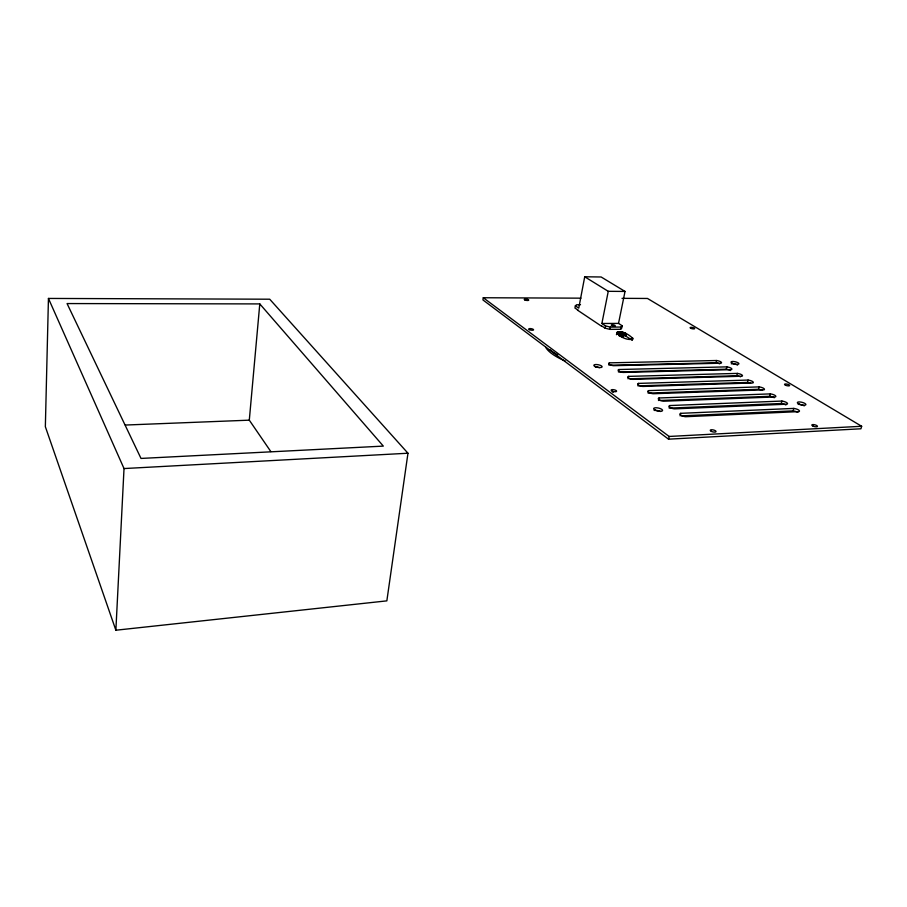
<?xml version="1.0" encoding="UTF-8"?>
<svg xmlns="http://www.w3.org/2000/svg" width="907" height="907" viewBox="0 0 907 907"><rect width="100%" height="100%" fill="white"/><g stroke="black" fill="none" stroke-linecap="round" stroke-linejoin="round"><path stroke-width="1.36" d="M48.445 298.437L45.35 426.698L115.869 630.218L386.847 600.865L407.969 453.228L269.719 299.208L48.445 298.437L124.021 468.556L115.869 630.218M270.853 451.607L249.3 420.168L259.787 303.913L67.061 303.562L141.004 458.432L383.332 446.108L259.787 303.913M580.956 298.165L483.284 297.745L482.932 299.945L668.527 439.169L860.924 428.784L861.65 426.279L647.485 298.46L622.009 298.346M580.503 304.752L576.625 304.752L575.355 305.863L574.947 308.04L578.349 310.307M601.432 325.738L605.071 328.164L609.946 329.366L620.626 329.286L621.771 328.039L622.236 325.806L618.529 323.402L625.025 291.442L601.137 276.986L584.72 276.782L578.757 308.131L575.355 305.863M622.236 325.806L621.091 327.042L610.4 327.121L605.525 325.919L601.874 323.493L608.257 291.317L584.72 276.782M605.071 328.164L605.525 325.919M609.946 329.366L610.4 327.121M609.005 365.249L609.493 362.845L716.564 360.51A4.127 1.213 12.3 0 1 720.759 361.814A4.127 1.213 12.3 0 1 720.929 363.219L613.506 365.691A4.252 1.338 11.1 0 1 609.3 364.308A4.252 1.338 11.1 0 1 609.493 362.845M616.431 334.694C618.449 327.359 631.249 335.828 633.075 338.957C627.837 341.009 618.642 336.633 617.055 332.279M616.839 334.411L617.293 332.155M617.145 334.298L617.61 332.041M617.984 331.962L617.52 334.218L624.311 335.171L631.918 340L632.394 337.733M617.95 334.15L618.415 331.894M618.449 334.116L618.903 331.871M618.982 334.116L619.436 331.86M619.549 334.139L620.003 331.883M620.626 329.286L621.091 327.042M620.139 334.184L620.603 331.939M620.762 334.264L621.216 332.007M621.386 334.366L621.851 332.109M622.009 334.49L622.474 332.234M622.621 334.626L623.086 332.381M623.211 334.796L623.676 332.54M623.778 334.978L624.243 332.722M624.311 335.171L624.764 332.914M624.787 335.375L625.252 333.13M625.206 335.59L625.671 333.334M625.569 335.805L626.045 333.549M618.925 369.523A4.308 1.361 11.3 0 0 618.755 371.042A4.308 1.361 11.3 0 0 623.041 372.448L731.303 369.648A4.184 1.236 12.5 0 0 731.087 368.208A4.184 1.236 12.5 0 0 726.824 366.87L618.925 369.523L618.415 371.961L726.269 369.206A4.172 1.236 12.5 0 1 730.52 370.544M625.875 336.032L626.34 333.776M632.213 340.216L632.689 337.948M628.075 378.843L628.585 376.382L737.334 373.389A4.24 1.258 12.7 0 1 741.654 374.75A4.24 1.258 12.7 0 1 741.903 376.235L632.803 379.364A4.365 1.395 11.4 0 1 628.46 377.936A4.365 1.395 11.4 0 1 628.585 376.382M638.494 383.4A4.422 1.429 11.7 0 0 638.403 384.999A4.422 1.429 11.7 0 0 642.814 386.461L752.776 382.969A4.297 1.292 12.9 0 0 752.481 381.45A4.297 1.292 12.9 0 0 748.082 380.067L638.494 383.4L637.961 385.883L747.493 382.437A4.297 1.292 12.9 0 1 750.656 383.23M648.652 390.6A4.49 1.463 11.9 0 0 648.596 392.255A4.49 1.463 11.9 0 0 653.085 393.74L763.898 389.874A4.354 1.315 13.1 0 0 763.569 388.309A4.354 1.315 13.1 0 0 759.091 386.892L648.652 390.6L648.108 393.116L758.49 389.296A4.354 1.326 13.1 0 1 762.379 390.395M658.505 400.52L659.06 397.98L770.372 393.887A4.422 1.349 13.3 0 1 774.918 395.339A4.422 1.349 13.3 0 1 775.292 396.949L663.607 401.211A4.558 1.497 12.1 0 1 659.038 399.681A4.558 1.497 12.1 0 1 659.06 397.98M669.751 405.554A4.614 1.542 12.3 0 0 669.763 407.3A4.614 1.542 12.3 0 0 674.411 408.864L786.981 404.193A4.49 1.372 13.5 0 0 786.55 402.538A4.49 1.372 13.5 0 0 781.936 401.064L669.751 405.554L669.173 408.127L781.301 403.513A4.478 1.383 13.6 0 1 785.904 404.987M668.527 439.169L669.139 436.46L483.284 297.745M680.114 415.916L680.715 413.331L793.784 408.411A4.558 1.406 13.8 0 1 798.477 409.919A4.558 1.406 13.8 0 1 798.954 411.619L685.499 416.721A4.682 1.576 12.6 0 1 680.772 415.134A4.682 1.576 12.6 0 1 680.715 413.331M610.411 365.226L716.02 362.811L716.564 360.51M726.269 369.206L726.824 366.87M629.481 378.797L736.756 375.747L737.334 373.389M747.493 382.437L748.082 380.067M758.49 389.296L759.091 386.892M659.911 400.475L769.76 396.314L770.372 393.887M781.301 403.513L781.936 401.064M681.531 415.86L793.126 410.882L793.784 408.411M669.139 436.46L861.65 426.279M124.021 468.556L407.969 453.228M125.336 425.043L249.3 420.168M601.874 323.493L618.529 323.402M608.257 291.317L625.025 291.442M577.408 310.081L601.194 325.987M731.291 363.82A4.047 1.179 12.5 0 1 737.572 365.124M798.239 404.363A4.41 1.349 13.8 0 1 804.271 405.882M619.084 335.137A2.54 0.748 10.9 0 1 622.179 335.295A2.54 0.748 10.9 0 1 623.755 336.463A2.54 0.748 10.9 0 1 620.989 336.542M619.594 336.1A2.54 0.748 10.9 0 1 619.05 335.771M557.692 354.92A56.393 17.267 10.8 0 1 550.175 349.819M565.412 361.122A56.359 17.358 10.8 0 1 545.572 347.052M612.588 392.164A2.778 0.93 11.3 0 1 613.291 392.255M793.126 410.882A4.546 1.417 13.8 0 1 797.809 412.39M769.76 396.314A4.422 1.349 13.3 0 1 774.283 397.765M736.756 375.747A4.229 1.27 12.7 0 1 740.531 376.813M716.02 362.811A4.116 1.213 12.3 0 1 719.682 363.843M654.174 410.452A4.58 1.553 12.2 0 1 660.5 411.517M595.389 366.938A4.218 1.349 10.9 0 1 599.527 367.641M611.93 325.647A2.018 0.578 10.7 0 0 615.218 325.93A2.018 0.578 10.7 0 0 612.724 324.797A2.018 0.578 10.7 0 0 611.93 325.647M813.023 426.097A2.891 0.907 14.2 0 0 817.445 426.415A2.891 0.907 14.2 0 0 813.443 424.578A2.891 0.907 14.2 0 0 813.023 426.097M690.93 328.345A2.347 0.646 11.6 0 0 694.683 328.663A2.347 0.646 11.6 0 0 691.633 327.359A2.347 0.646 11.6 0 0 690.93 328.345M711.303 431.347A2.97 1.009 13.1 0 0 715.997 431.675A2.97 1.009 13.1 0 0 712.108 429.748A2.97 1.009 13.1 0 0 711.303 431.347M611.998 391.019A2.778 0.918 11.3 0 0 616.533 391.359A2.778 0.918 11.3 0 0 613.098 389.625A2.778 0.918 11.3 0 0 611.998 391.019M785.553 385.248A2.642 0.782 13.3 0 0 789.634 385.566A2.642 0.782 13.3 0 0 786.029 383.978A2.642 0.782 13.3 0 0 785.553 385.248M529.382 329.649A2.472 0.748 9.7 0 0 533.486 330.001A2.472 0.748 9.7 0 0 530.618 328.595A2.472 0.748 9.7 0 0 529.382 329.649M524.836 299.945A2.29 0.646 9.5 0 0 528.656 300.285A2.29 0.646 9.5 0 0 526.003 299.049A2.29 0.646 9.5 0 0 524.836 299.945M655.115 410.168A4.58 1.553 12.1 0 0 662.507 410.701A4.58 1.553 12.1 0 0 656.668 407.776A4.58 1.553 12.1 0 0 655.115 410.168M595.105 366.53A4.218 1.338 10.9 0 0 602.021 367.074A4.218 1.338 10.9 0 0 596.851 364.546A4.218 1.338 10.9 0 0 595.105 366.53M732.493 363.344A4.059 1.179 12.5 0 0 738.876 363.866A4.059 1.179 12.5 0 0 733.48 361.485A4.059 1.179 12.5 0 0 732.493 363.344M799.124 404.159A4.41 1.338 13.7 0 0 805.892 404.669A4.41 1.338 13.7 0 0 799.827 401.948A4.41 1.338 13.7 0 0 799.124 404.159"/></g></svg>
